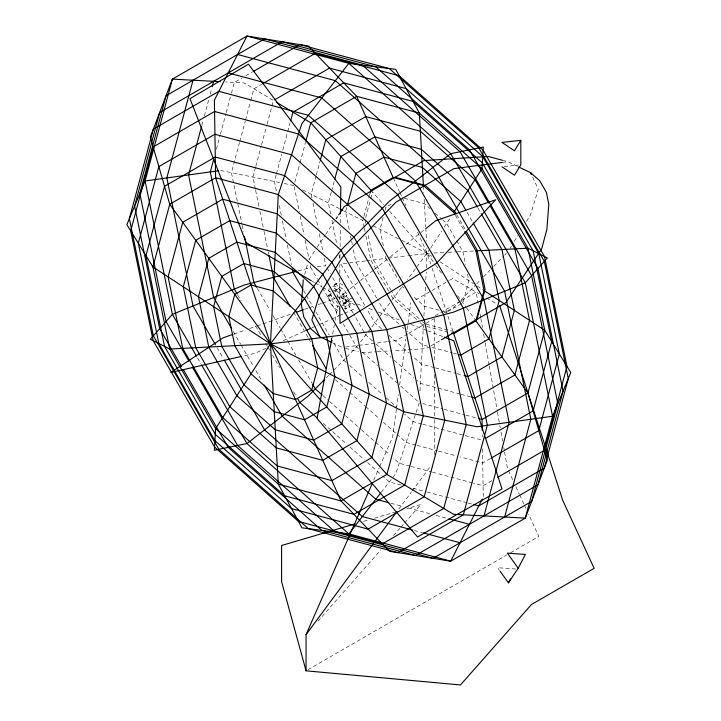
<?xml version="1.0" encoding="UTF-8"?>
<svg xmlns="http://www.w3.org/2000/svg" width="721" height="721" viewBox="0 0 721 721"><rect width="100%" height="100%" fill="white"/><g stroke="black" fill="none" stroke-linecap="round" stroke-linejoin="round"><path stroke-width="0.54" stroke-dasharray="3.6 2.7" d="M339.717 278.054L339.528 299.377M339.771 273.556L339.879 264.544M339.961 257.794L340.015 253.287M340.096 246.528L340.33 227.394M340.384 222.888L340.465 216.138M419.973 390.89L423.578 322.341M423.912 315.906L425.462 286.435M425.805 279.82L426.21 272.105M426.444 267.698L426.886 247.853M396.379 409.249L392.63 436.998L379.552 466.848M396.532 408.14L398.334 394.82M399.677 384.834L405.833 339.33M407.185 329.344L410.79 302.703M331.534 340.186L334.382 324.756M335.202 320.34L338.05 304.911M339.068 299.395L339.483 297.196L349.099 289.554M329.091 288.517L328.677 290.752L332.084 292.717M344.881 308.75L345.296 306.515L350.28 303.64L346.873 301.675L341.889 304.55L345.296 306.515M350.28 303.64L349.865 305.875A12.545 7.246 60 0 1 344.791 308.137M201.844 125.436L203.286 120.056M204.44 115.748L208.766 99.606M210.208 94.226L211.65 88.845M216.39 149.265L220.148 135.251M220.437 134.169L225.925 113.684M226.214 112.602L231.126 94.271M231.414 93.198L234.307 82.41L242.013 77.967M239.507 142.56L231.432 172.67L242.004 224.294M239.796 141.478L245.266 121.047M245.555 119.974L250.457 101.688M250.746 100.616L253.909 88.782L261.714 84.285M255.513 167.371L252.918 177.078L255.396 189.199M255.802 166.29L261.299 145.786M261.588 144.705L266.788 125.292M267.076 124.21L273.439 100.471L244.149 82.942L225.619 81.951M276.134 174.987L274.395 181.485L276.63 192.426M276.422 173.905L281.65 154.402M282.812 150.076L287.454 132.736M287.742 131.655L290.067 122.994M294.844 182.26L299.765 163.892M300.062 162.811L305.56 142.271M316.059 176.068L311.184 194.273L312.085 198.672M316.348 175.005L320.07 161.08M304.704 274.413L307.615 263.562M331.281 192.219L328.388 203.034L330.606 213.903M331.57 191.137L334.472 180.322M346.729 207.531L345.584 211.794L349.388 230.378M364.15 227.178L362.789 220.563L363.663 217.318M363.952 216.237L369.17 196.752M369.458 195.67L370.333 192.417M365.646 217.805L370.531 199.591M370.819 198.518L372.541 192.092M383.112 217.688L379.994 229.323L383.527 246.564M385.095 210.289L385.951 207.116L388.898 210.415M334.58 291.275L337.067 289.842L337.455 288.67A7.724 4.461 60 0 1 346.909 294.619L347.071 295.619L342.087 298.494L340.988 297.863L345.972 294.979L347.071 295.619M342.34 305.244L346.495 302.838L346.873 301.675M373.685 480.231L379.102 467.884M510.18 248.096L511.342 246.185M514.253 241.427L517.75 235.713M526.483 221.419L530.557 214.759L538.29 189.226L532.377 176.537M430.23 248.682L407.608 279.397M430.843 247.745L441.775 230.873M444.199 227.124L450.76 216.994M309.102 259.38L316.492 248.276M317.105 247.348L325.117 235.325M325.73 234.397L334.355 221.437M398.893 508.972L411.583 491.794M412.259 490.893L430.96 465.577M357.967 345.359L346.008 357.859M360.572 341.898L379.435 316.825M380.084 315.96L391.152 301.27M391.8 300.405L401.57 287.427M381.22 492.308L395.748 473.661L419.361 402.678L400.137 385.627M317.907 621.205L380.886 549.844M393.477 535.568L400.146 528.015M400.885 527.177L403.85 523.816M404.589 522.977L420.893 504.511L406.851 508.638M460.223 300.783L453.978 307.2L444.343 312.761M461.007 299.981L475.833 284.759M476.617 283.957L480.519 279.946M483.647 276.747L489.892 270.33M493.795 266.328L503.943 255.91M504.727 255.108L506.286 253.504M326.37 377.705L328.731 375.317M329.524 374.523L345.242 358.625M337.536 310.246A12.545 7.246 60 0 1 329.551 301.153L328.443 296.782L327.55 296.268L333.589 291.897M343.71 303.46L346.422 300.999L351.406 298.115L348.694 300.576L343.71 303.46L340.988 297.863M349.973 288.86L359.599 281.208M360.473 280.514L373.595 270.096M374.469 269.402L389.34 257.586M390.214 256.892L402.462 247.159M405.959 244.383L419.955 233.262M420.83 232.568L425.21 229.098M245.87 75.741L252.611 71.848M387.862 206.008L392.639 203.25M337.086 283.371L332.102 286.246A12.545 7.246 60 0 1 344.422 296.106L345.539 300.486L346.422 300.999M333.3 291.068L337.455 288.67M327.55 296.268L332.534 293.393M328.443 296.782L332.597 294.384M339.42 306.713A7.724 4.461 60 0 1 332.057 299.765L331.885 298.773L334.373 297.331M331.885 298.773L332.985 299.404L334.643 298.449M345.539 300.486L350.523 297.602M345.197 309.102L346.855 308.137M415.656 299.891L448.759 280.775M449.733 280.217L452.653 278.531L478.987 293.735M435.268 315.717L460.584 301.099M461.557 300.54L476.166 292.104L478.122 303.135M407.735 333.895L396.18 340.564L388.484 341.556M408.699 333.336L425.075 323.882L422.578 321.665M426.039 323.323L433.745 318.871M447.588 311.67L462.891 302.829L468.839 280.622L467.523 274.16M430.031 346.377L426.174 348.603L392.9 350.73M430.951 345.846L440.63 340.267M490.469 458.511L482.737 462.972L460.079 456.907M491.866 480.664L483.088 485.729L473.409 483.142M308.002 669.71L506.71 554.981M510.612 552.728L538.857 536.424L528.565 514.136M265.932 348.378L254.693 353.389L242.716 356.12M283.299 340.618L304.758 331.038M311.914 327.848L318.042 325.108M319.061 324.648L330.299 319.637M331.327 319.178L338.473 315.987M339.501 315.528L343.584 313.698M344.602 313.247L355.85 308.228M233.82 334.066L245.446 330.011M249.673 328.533L256.009 326.325M257.064 325.955L290.878 314.158M304.613 309.363L307.786 308.255M308.84 307.885L314.122 306.046M318.349 304.568L321.521 303.46M322.575 303.09L335.256 298.665M336.31 298.305L339.483 297.196L353.11 302.387M363.663 521.346L367.98 520.075M374.46 518.165L394.973 512.135M298.206 270.889L310.778 267.59L317.492 279.225M502.348 162.414L507.845 161.711L518.705 166.939M345.602 347.053L357.697 345.503M358.797 345.359L387.384 341.691M317.222 266.806L325.811 265.761L324.008 256.955M365.547 260.903L340.844 263.922L364.835 305.479M366.619 260.768L385.951 258.406L400.525 283.659M388.177 258.136L407.131 255.82M408.248 255.685L429.428 253.26M504.186 166.578L518.606 165.019M361.834 352.704L376.254 351.785M377.362 351.722L391.782 350.794M433.889 253.026L443.929 252.512M448.39 252.278L456.195 251.881M457.312 251.827L475.905 250.872M515.641 569.031L497.616 567.733L499.527 570.401M220.698 170.462L279.829 182.602M284.182 183.494L293.979 185.504M502.42 160.26L507.845 161.711M404.319 198.293L424.417 203.673L430.176 208.784M439.224 310.237L424.417 306.272L412.899 296.061M443.46 311.373L446.632 312.22M426.147 324.171L451.86 331.056M426.652 326.424L447.218 331.93M427.733 346.26L422.398 344.836L407.365 331.507M431.996 347.405L452.265 352.839M453.329 353.119L456.528 353.975M434.357 367.593L421.379 364.114L413.079 356.751M435.439 367.881L455.987 373.388M457.069 373.676L463.558 375.416M345.557 348.351L358.58 351.839M459.98 394.008L420.37 383.392L417.008 380.418M461.052 394.297L470.687 396.874M422.605 403.544L443.136 409.05M444.217 409.339L464.757 414.836M465.838 415.125L477.726 418.315M421.713 423.966L413.052 421.641L404.697 414.242M422.794 424.254L463.963 435.286M465.045 435.574L482.376 440.225M415.837 445.055L406.13 442.451L397.713 434.988M416.918 445.344L437.422 450.832M438.494 451.121L455.762 455.753M409.961 466.136L399.209 463.261L393.333 458.051M411.033 466.424L431.473 471.904M432.546 472.192L472.336 482.854M401.173 485.098L389.313 481.916L382.617 475.986M413.034 488.27L425.976 491.74M427.048 492.028L466.947 502.717M468.019 503.006L472.336 504.159M390.881 503.276L402.724 506.448M408.104 507.89L429.626 513.658M436.079 515.389L446.84 518.273M414.458 530.53L422.055 532.567M357.31 303.992L363.6 306.389M368.846 308.381L374.091 310.381M378.282 311.977L400.308 320.376M410.79 324.369L426.526 330.362M427.571 330.759L443.298 336.761M332.435 342.727L342.304 347.477M355.02 304.929L337.536 296.061M302.577 189.884L338.897 208.387M343.674 210.82L362.789 220.563M373.036 225.781L400.642 239.85M401.633 240.345L427.192 253.368L431.825 256.397M486.513 298.079L496.85 304.046M337.067 289.842L333.661 287.868L334.075 285.633A12.545 7.246 60 0 1 345.242 287.003M336.869 295.889L337.969 296.529L335.256 290.933M312.283 281.298L314.23 282.434M315.203 283.002L321.999 286.976L318.051 280.199M322.972 287.544L330.741 292.086M440.152 261.849L473.508 283.668M477.239 286.111L484.025 290.554M435.114 213.164L441.694 218.995M442.514 219.725L446.632 223.375L456.159 239.886M402.21 286.57L403.85 288.03M419.243 318.709L395.072 297.277L391.692 291.428M416.675 319.574L393.098 298.674L389.214 291.951M420.037 322.566L423.407 325.55M399.019 324.108L383.996 310.778L377.245 299.089M402.363 327.064L404.03 328.542M381.526 328.767L374.884 322.882L367.07 309.345M388.998 335.4L408.924 353.065M372.496 340.943L365.772 334.986L353.957 314.509M375.857 343.917L390.971 357.328M394.333 360.302L413.656 377.434M358.337 348.567L356.67 347.08L348.829 333.517M362.519 352.272L377.57 365.61M380.904 368.575L396.793 382.662M346.224 362.393L343.719 360.167L329.776 336.022M349.568 365.349L363.772 377.948M368.782 382.391L382.977 394.982M386.321 397.947L396.343 406.833M335.418 379.742L348.883 391.692M349.721 392.431L364.88 405.869M365.718 406.617L380.03 419.307M383.401 422.299L396.865 434.24M322.873 395.568L328.74 400.777M329.578 401.516L344.683 414.908M345.521 415.647L360.617 429.04M361.455 429.779L389.98 455.077M323.242 423.326L346.657 444.091M350 447.056L364.222 459.665M367.566 462.639L381.788 475.247M370.909 190.254L383.797 204.71M389.628 211.244L427.192 253.368L434.988 264.165M435.637 265.058L442.775 274.953M457.7 295.637L466.145 307.344M466.73 308.146L475.905 320.863M477.924 207.972L480.718 212.803M466.983 212.217L472.606 221.96M456.772 214.84L465.216 229.467M455.375 215.327L464.252 230.693M456.726 240.859L462.891 251.539L465.541 264.463M391.133 290.446L373.108 259.236L367.755 233.045M388.664 290.987L370.909 260.245L365.953 235.992M376.686 298.115L355.877 262.084L353.191 248.97M326.937 267.707L330.317 273.556M332.561 277.459L353.389 313.536M322.53 287.949L338.762 316.059M343.232 323.819L348.27 332.543M303.568 290.617L305.794 294.483M306.353 295.448L313.608 308.002M315.834 311.869L329.218 335.049M293.627 312.355L308.209 337.608M308.768 338.582L311.012 342.466M257.262 288.31L270.105 310.553M272.889 315.383L280.154 327.956M280.712 328.92L287.409 340.528M287.967 341.493L295.781 355.029M298.575 359.86L311.968 383.067M237.669 294.907L241.03 300.729M255.585 325.946L261.741 336.608M265.661 343.403L267.347 346.305M267.906 347.279L269.582 350.19M272.385 355.038L279.658 367.647M293.663 391.891L296.457 396.739M233.325 331.57L240.625 344.223M241.193 345.197L253.549 366.601M255.793 370.495L261.975 381.193M217.057 347.585L223.213 358.229M197.617 358.076L200.979 363.907M345.972 294.979L348.694 300.576M330.263 293.808L332.985 299.404M508.449 470.579L512.658 479.699M515.93 486.783L519.21 493.876M519.679 494.894L523.888 504.006M524.356 505.024L526.222 509.071M393.251 177.79L399.479 191.642M399.93 192.66L401.759 196.734M402.21 197.725L405.842 205.818M417.657 232.126L427.192 253.368L430.662 263.877M432.05 268.086L453.599 333.309M385.51 256.252L385.951 258.406M365.069 219.95L365.745 223.222M364.375 228.278L365.051 231.585M350.514 235.848L351.406 240.219M351.632 241.31L352.299 244.59M331.948 220.428L336.842 244.347M339.068 255.225L339.735 258.488M312.977 203.07L318.159 228.368M319.286 233.865L323.107 252.557M294.204 186.604L299.35 211.776M300.251 216.156L304.055 234.758M305.172 240.228L309.21 259.93M310.327 265.409L310.778 267.59M279.315 205.548L281.334 215.39M282.452 220.86L286.255 239.453M287.373 244.924L291.401 264.607M255.622 190.308L259.001 206.837M259.911 211.253L263.742 229.99M263.967 231.09L268.032 250.935M268.257 252.035L268.708 254.243M242.22 225.394L243.572 231.982M480.087 314.158L480.673 317.465M480.871 318.574L482.439 327.397M483.611 334.012L484.981 341.727M485.179 342.835L489.099 364.889M489.289 365.989L497.328 411.204M497.517 412.313L499.671 424.444M499.869 425.543L500.266 427.751M501.05 432.158L502.618 440.982M503.79 447.606L504.376 450.913M504.574 452.013L507.512 468.551M342.087 298.494L341.916 297.503A7.724 4.461 60 0 0 334.553 290.554M423.425 185.874L423.795 192.552M424.173 199.23L425.714 226.872M425.778 227.971L426.517 241.22M482.295 434.763L482.322 436.944M482.511 448.886L483.268 497.111M434.294 318.52L434.294 360.049M434.294 374.641L434.294 418.405M434.294 419.532L434.294 455.447M338.014 303.757A12.545 7.246 60 0 1 334.544 298.278M346.495 302.838A7.724 4.461 60 0 1 339.564 301.153"/><path stroke-width="1.08" d="M340.492 213.885L340.826 186.865L248.421 64.187L189.965 98.696L246.24 242.707L311.31 280.73M274.241 272.006L270.465 343.854L278.306 484.115L301.919 527.826L348.829 533.882L450.706 561.181L525.285 518.12L547.338 460.115L527.943 392.972L475.905 320.863L484.025 290.554L475.905 250.872L464.811 231.657M274.259 271.673L243.95 263.553L221.762 276.368L213.641 306.677L221.762 346.359L243.95 384.789L274.259 411.664L304.559 419.784L326.748 406.977L334.868 376.668L326.748 336.977L304.559 298.548L274.259 271.673L278.306 194.553L301.919 123.57L348.829 63.349L395.748 69.396L419.361 113.116L482.052 168.705L527.943 248.195L544.743 330.281L570.798 372.595L552.574 416.242L525.285 518.12L453.518 514.289L386.889 474.418L270.465 343.854L169.723 204.25L150.319 137.107L172.382 79.112L246.961 36.05L308.218 45.946L356.67 96.317L393.098 177.447L423.407 185.567L453.716 212.443L454.825 214.362M303.253 279.838L301.36 304.965L303.802 316.907L310.472 328.47L319.592 336.554L331.444 342.25M331.534 340.186L317.069 418.459L417.522 536.965L502.014 488.937L453.788 340.754L444.352 337.158M193.021 80.211L166.83 177.961L193.021 305.947L215.381 344.674M201.556 126.508L188.578 174.933L213.668 297.521L231.639 328.65M212.226 86.691L213.668 81.311M213.795 158.971L210.325 171.904L234.307 289.085L237.11 293.934M290.644 120.822L292.969 112.161L343.719 82.861L413.052 101.436L482.376 162.91L533.125 250.809L551.7 341.592L533.125 410.916L485.251 438.557M305.848 141.19L310.778 122.813L356.67 96.317L419.361 113.116L423.407 185.567M320.358 160.017L325.811 139.676L365.772 116.595L420.37 131.231L474.968 179.637L488.478 203.043M334.76 179.241L340.844 156.538L374.884 136.882L421.379 149.337L467.884 190.569L477.365 207.008M347.306 205.395L355.877 173.391L383.996 157.16L422.398 167.452L460.8 201.51L465.856 210.271M370.333 192.417L370.909 190.254L393.098 177.447M477.041 319.241L485.08 289.238L477.041 249.953L466.343 231.423M483.998 515.912L509.08 422.299L483.998 299.711L415.467 181.007L321.845 97.993L228.224 72.902M504.637 517.02L530.827 419.271L504.637 291.284L433.087 167.344L335.337 80.671L237.588 54.481M499.671 305.677L562.786 500.464L594.131 568.337L531.44 604.531L460.467 684.95L306.055 670.827L306.055 634.633L372.333 483.322M482.277 499.067L450.706 561.181L389.439 551.286L340.997 500.915L270.465 343.854L215.615 177.754L214.389 100.12L246.961 36.05L348.829 63.349L450.706 153.681L525.285 282.848L552.574 416.242L476.969 426.76L403.688 411.718L270.465 343.854L152.924 266.941L126.869 224.637L145.083 180.98L172.382 79.112L220.184 81.662M500.167 571.284L508.449 582.847L510.504 578.9M518.192 568.238L525.393 554.431L507.368 553.124L518.192 568.238L508.449 582.847M520.823 140.343L514.47 150.797L501.96 142.388L520.823 140.343L520.823 164.776L514.47 175.23L501.96 166.821M453.716 212.443L482.052 168.705L483.268 147.012L450.706 153.681L389.439 201.177L340.997 250.142L270.465 343.854L215.615 428.517L214.389 450.219L246.961 443.55L308.218 396.045L324.783 379.3M336.202 218.661L337.437 216.814M338.672 214.966L344.214 206.639L423.975 160.585L488.324 156.484L502.42 160.26M306.055 634.633L396.892 511.685M380.544 493.173L348.829 533.882L246.961 443.55L201.538 364.88M426.084 228.404L435.7 220.761L495.742 199.726L436.629 263.165L340.051 323.405L339.69 307.02M253.576 71.289L299.819 44.594L389.313 68.567L478.807 147.922L544.319 261.399L568.292 378.579L544.319 468.073L478.807 505.899L473.418 504.448M262.687 83.717L315.32 53.327L399.209 75.804L483.088 150.193L544.499 256.55L566.976 366.394L544.499 450.274L497.715 477.293M274.413 99.913L329.524 68.089L406.13 88.62L482.737 156.547L538.812 253.684L559.343 353.993L538.812 430.599L491.434 457.952M441.459 339.78L505.944 302.55L541.669 248.88L546.897 229.35L548.798 204.223L546.356 192.282L539.678 180.719L530.557 172.634L518.705 166.939M475.905 320.863L453.716 333.67L451.553 333.093M305.785 330.579L310.886 328.298M232.766 334.436L223.258 337.752L170.859 372.487L241.625 356.372M296.16 312.31L303.559 309.733M355.02 523.888L281.596 545.482L281.596 581.685L306.055 670.827M296.115 271.438L244.149 285.074L172.382 314.374L150.319 339.24L169.723 349.036L270.465 343.854L386.889 329.632L453.518 312.157L525.285 282.848L547.338 257.983L527.943 248.195L475.905 250.872M218.625 170.751L145.083 180.98L172.382 314.374L196.491 356.138M502.348 162.414L453.978 168.624L396.18 201.997L342.304 257.289L319.592 294.429L311.86 319.962L319.592 336.554M395.072 177.267L425.075 185.306L455.077 211.911L456.204 213.867M458.664 354.552L460.8 355.12L488.91 338.888L499.202 300.486L488.91 250.205L473.165 222.933M464.639 375.704L467.884 376.569L501.924 356.922L514.379 310.418L501.924 249.529L481.277 213.767M471.759 397.163L474.968 398.019L514.929 374.947L529.565 320.349L514.929 248.862L490.163 205.963M478.807 418.604L482.052 419.469L527.943 392.972L544.743 330.281L484.025 290.554M388.727 502.699L375.821 499.238L282.199 416.224L264.219 385.086M448.994 518.85L469.434 524.32M412.286 529.944L362.33 516.56L264.58 429.887L224.33 360.167M423.146 532.855L460.07 542.751M339.852 208.874L342.718 210.334M276.233 102.139L310.778 122.813L370.909 190.254M322.035 394.82L315.32 388.871L312.526 384.041M317.384 418.135L299.819 402.561L297.584 398.677M303.009 289.653L292.969 272.268L292.302 268.987M290.266 306.524L273.439 277.387L268.933 255.342M312.698 345.377L326.153 368.692M256.703 287.346L253.909 282.506L244.473 236.38M188.956 361.23L166.037 321.53L139.847 193.534L166.037 95.794L264.58 38.898L362.33 65.088L460.07 151.761L531.629 275.701L557.82 403.688L531.629 501.437L433.087 558.333L335.337 532.143L237.588 445.461L192.309 367.034M181.602 366.629L159.692 328.677L134.602 206.098L159.692 112.476L282.199 41.746L375.821 66.828L469.434 149.842L537.974 268.545L563.056 391.133L537.974 484.755L415.467 555.485L321.845 530.404L228.224 447.38L183.287 369.549M530.557 172.634L531.467 174.59M453.04 331.633L482.052 419.469L482.223 430.392M153.348 129.158L129.365 218.652L153.348 335.833L218.86 449.3L308.354 528.655L397.848 552.637L463.36 514.812L487.333 425.318L463.36 308.137L397.848 194.67L308.354 115.306L218.86 91.333L153.348 129.158M153.167 146.949L130.69 230.837L153.167 340.673L214.57 447.038L298.458 521.427L382.346 543.895L443.748 508.44L466.226 424.561L443.748 314.716L382.346 208.36L298.458 133.971L214.57 111.494L153.167 146.949M158.845 166.632L138.324 243.238L158.845 343.547L214.93 440.675L291.536 508.611L368.143 529.133L424.218 496.76L444.749 420.154L424.218 319.845L368.143 222.708L291.536 154.781L214.93 134.25L158.845 166.632M164.532 186.306L145.957 255.64L164.532 346.413L215.291 434.321L284.615 495.796L353.939 514.37L404.697 485.071L423.272 415.738L404.697 324.964L353.939 237.056L284.615 175.582L215.291 157.007L164.532 186.306M169.723 204.25L152.924 266.941L169.723 349.036L215.615 428.517L278.306 484.115L340.997 500.915L386.889 474.418L403.688 411.718L386.889 329.632L340.997 250.142L278.306 194.553L215.615 177.754L169.723 204.25M182.728 222.284L168.101 276.873L182.728 348.36L222.699 417.585L277.288 466L331.885 480.628L371.856 457.556L386.483 402.958L371.856 331.471L331.885 262.246L277.288 213.831L222.699 199.203L182.728 222.284M195.742 240.309L183.278 286.805L195.742 347.693L229.783 406.653L276.278 447.885L322.783 460.349L356.823 440.693L369.278 394.198L356.823 333.309L322.783 274.35L276.278 233.117L229.783 220.653L195.742 240.309M208.748 258.334L198.464 296.746L208.748 347.026L236.867 395.721L275.269 429.779L313.671 440.062L341.781 423.831L352.073 385.429L341.781 335.148L313.671 286.453L275.269 252.395L236.867 242.103L208.748 258.334M234.776 294.393L228.818 316.609L234.776 345.692L251.034 373.857L273.241 393.549L295.457 399.497L311.715 390.115L317.664 367.899L311.715 338.816L295.457 310.652L273.241 290.96L251.034 285.002L234.776 294.393"/></g></svg>
